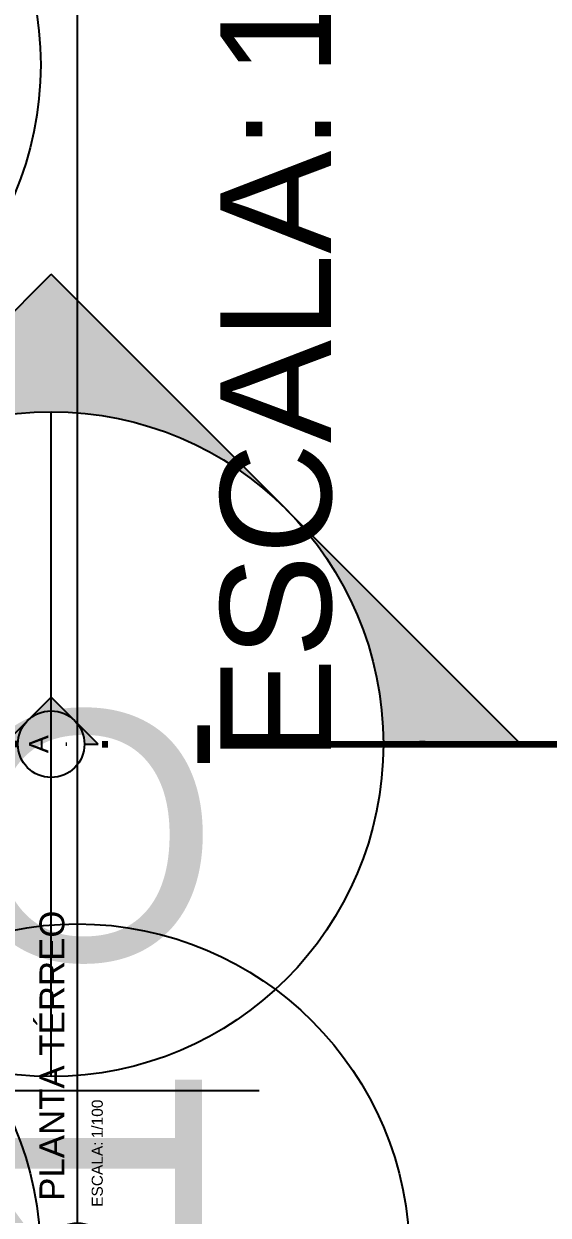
# Model space of a CAD drawing. Header units: metres. Extents: x 47619 to 48001, y 23263 to 23573.
# Drawn here: x 47880.81 to 47890.28, y 23413.95 to 23435.45 of the extents above; entities that cross this region are included whole.
import ezdxf
from ezdxf.enums import TextEntityAlignment as Align

# ---------------------------------------------------------------- set-up
doc = ezdxf.new("R2010")
doc.units = ezdxf.units.M
doc.header["$LTSCALE"] = 0.25
doc.linetypes.add('DIVIDEX2', pattern=[63.5, 25.4, -12.7, 0, -12.7, 0, -12.7])
for name, color, linetype in [('0 @ 0.1', 7, 'Continuous'), ('0 @ 1', 7, 'Continuous'), ('SIMB_01', 1, 'Continuous'), ('SIMB_02', 2, 'Continuous'), ('SIMB_PREENCHIMENTO', 253, 'Continuous'), ('SIMB_TXT', 1, 'Continuous')]:
    doc.layers.add(name, color=color, linetype=linetype)
doc.layers.add('SIMB_LCT', color=252, linetype='DIVIDEX2', lineweight=100)
doc.styles.add('SIMB', font='arial.ttf')

# ---------------------------------------------------------------- blocks, each defined once
blk = doc.blocks.new('*U31')
at = {"layer": 'SIMB_01'}
blk.add_circle((0, 0), 6, dxfattribs=at)
at = {"layer": 'SIMB_TXT', "style": 'SIMB'}
for tag, height, p in [('000', 3.5, (0, 2.25)), ('999', 2, (0, -2.525))]:
    blk.add_attdef(tag, text='', height=height, dxfattribs=at).set_placement(p, align=Align.MIDDLE_CENTER)
blk = doc.blocks.new('*U355')
at = {"layer": '0 @ 1'}
blk.add_blockref('*U31', (-8.545, 1.9), dxfattribs=at)
blk = doc.blocks.new('*U30')
at = {"layer": 'SIMB_01'}
blk.add_circle((0, 0), 6, dxfattribs=at)
at = {"layer": 'SIMB_TXT', "style": 'SIMB'}
for tag, height, p in [('000', 3.5, (0, 2.25)), ('999', 2, (0, -2.525))]:
    blk.add_attdef(tag, text='', height=height, dxfattribs=at).set_placement(p, align=Align.MIDDLE_CENTER)
blk = doc.blocks.new('*U356')
at = {"layer": '0 @ 1'}
blk.add_blockref('*U30', (12.965, 1.9), dxfattribs=at)
blk = doc.blocks.new('*U70')
at = {"layer": 'SIMB_LCT'}
blk.add_line((6, 0), (69.061, 0), dxfattribs=at)
at = {"layer": 'SIMB_TXT', "style": 'SIMB'}
for tag, height, p in [('000', 3.5, (-2.25, 0)), ('999', 2, (2.525, 0))]:
    blk.add_attdef(tag, text='', height=height, rotation=90, dxfattribs=at).set_placement(p, align=Align.MIDDLE_CENTER)
blk = doc.blocks.new('*U357')
at = {"layer": '0 @ 1', "rotation": 270}
blk.add_blockref('*U70', (0.7, 13.587), dxfattribs=at)
blk = doc.blocks.new('*U71')
at = {"layer": 'SIMB_PREENCHIMENTO', "transparency": 33554587}
h = blk.add_hatch(color=256, dxfattribs=at)
h.dxf.hatch_style = 1
h.paths.add_polyline_path([(0, 8.483), (-4.152, 4.332, -0.401827), (4.152, 4.332)])
h = blk.add_hatch(color=256, dxfattribs=at)
h.dxf.hatch_style = 1
h.paths.add_polyline_path([(-4.332, 4.152), (-8.483, 0), (-6, 0, -0.193399)])
h = blk.add_hatch(color=256, dxfattribs=at)
h.dxf.hatch_style = 1
h.paths.add_polyline_path([(4.332, 4.152, -0.193399), (6, 0), (8.483, 0)])
at = {"layer": 'SIMB_01'}
for p, q in [((-8.483, 0), (0, 8.483)), ((8.483, 0), (0, 8.483)), ((0, -6), (0, 6)), ((-6, 0), (-8.483, 0)), ((6, 0), (8.483, 0))]:
    blk.add_line(p, q, dxfattribs=at)
blk.add_circle((0, 0), 6, dxfattribs=at)
at = {"layer": 'SIMB_LCT'}
blk.add_line((-6, 0), (-54.483, 0), dxfattribs=at)
at = {"layer": 'SIMB_TXT', "style": 'SIMB'}
for tag, height, p in [('000', 3.5, (-2.25, 0)), ('999', 2, (2.525, 0))]:
    blk.add_attdef(tag, text='', height=height, rotation=90, dxfattribs=at).set_placement(p, align=Align.MIDDLE_CENTER)
blk = doc.blocks.new('*U358')
at = {"layer": '0 @ 0.1', "xscale": 0.1, "yscale": 0.1, "zscale": 0.1, "rotation": 270}
blk.add_blockref('*U71', (0.7, -4.289), dxfattribs=at).add_auto_attribs({'999': '-', '000': 'A'})
at = {"layer": '0 @ 1'}
ref = blk.add_blockref('*U71', (0.7, -4.289), dxfattribs=dict(at, rotation=270))
ref.add_attrib('999', '-', dxfattribs={"layer": 'SIMB_TXT', "height": 2, "style": 'SIMB'}).set_placement((0.7, -6.814), align=Align.MIDDLE_CENTER)
blk = doc.blocks.new('*U19')
at = {"layer": 'SIMB_02'}
blk.add_line((6, 0), (63.13, 0), dxfattribs=at)
blk.add_circle((0, 0), 6, dxfattribs=at)
at = {"layer": 'SIMB_TXT', "style": 'SIMB'}
blk.add_text('ESCALA:', height=2, dxfattribs=at).set_placement((8.936, -4.582))
blk.add_attdef('TITULO_DO_DESENHO', text='', height=4.5, dxfattribs=at).set_placement((10.022, 1), align=Align.BOTTOM_LEFT)
blk.add_attdef('NUM', text='', height=4.5, dxfattribs=at).set_placement((0, 0), align=Align.MIDDLE_CENTER)
blk.add_attdef('ESCALA', (21.304, -4.582), '', height=2, dxfattribs=at)
blk = doc.blocks.new('*U359')
at = {"layer": '0 @ 0.1', "xscale": 0.1, "yscale": 0.1, "zscale": 0.1}
blk.add_blockref('*U19', (-8.545, -4.763), dxfattribs=at).add_auto_attribs({'TITULO_DO_DESENHO': 'PLANTA TÉRREO', 'NUM': '01', 'ESCALA': '1/100'})
at = {"layer": '0 @ 1'}
blk.add_blockref('*U19', (-8.545, -4.763), dxfattribs=at).add_auto_attribs({'TITULO_DO_DESENHO': 'PLANTA TÉRREO', 'NUM': '01', 'ESCALA': '1/100'})
blk = doc.blocks.new('PAV_TER')
for name in ['*U358', '*U357', '*U356', '*U355', '*U359']:
    blk.add_blockref(name, (0, 0))
blk = doc.blocks.new('*U23')
at = {"layer": 'SIMB_02'}
blk.add_line((6, 0), (67.145, 0), dxfattribs=at)
at = {"layer": 'SIMB_TXT', "style": 'SIMB'}
blk.add_attdef('TITULO_DO_DESENHO', text='', height=4.5, dxfattribs=at).set_placement((10.022, 1), align=Align.BOTTOM_LEFT)
blk.add_attdef('NUM', text='', height=4.5, dxfattribs=at).set_placement((0, 0), align=Align.MIDDLE_CENTER)
blk.add_attdef('ESCALA', (21.304, -4.582), '', height=2, dxfattribs=at)
blk = doc.blocks.new('*U331')
at = {"layer": '0 @ 1'}
blk.add_blockref('*U23', (-8.545, -4.763), dxfattribs=at)
blk = doc.blocks.new('Pav_sup')
blk.add_blockref('*U331', (0, 0))

msp = doc.modelspace()

# ---------------------------------------------------------------- block references
at = {"rotation": 90}
for name, p in [('PAV_TER', (47877.01, 23421.752)), ('Pav_sup', (47877.01, 23389.531))]:
    msp.add_blockref(name, p, dxfattribs=at)
at = {"xscale": -1, "rotation": 270}
msp.add_blockref('PAV_TER', (47938.215, 23421.752), dxfattribs=at)
msp.add_blockref('PAV_TER', (47830.469, 23420.963))

doc.saveas('drawing.dxf')
